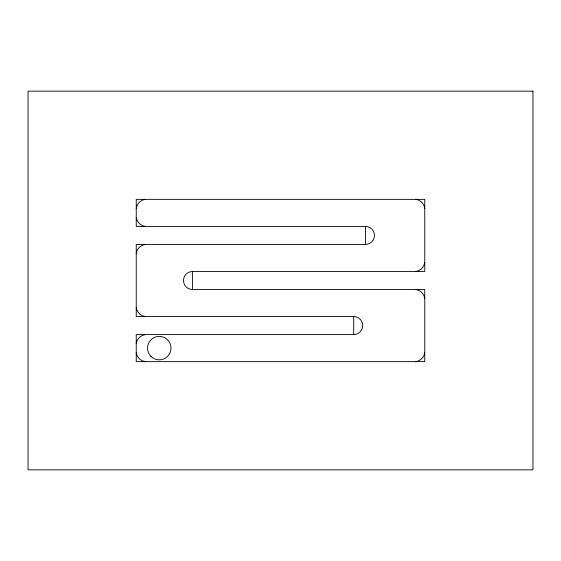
<?xml version="1.0" encoding="UTF-8"?>
<svg xmlns="http://www.w3.org/2000/svg" width="561" height="561" viewBox="0 0 561 561"><rect width="100%" height="100%" fill="white"/><g stroke="black" fill="none" stroke-linecap="round" stroke-linejoin="round"><path stroke-width="0.84" d="M365.428 226.406L136.246 226.406L136.246 199.358L424.754 199.358L424.754 271.482L192.5 271.482A9.018 9.018 0 0 0 183.489 280.5A9.018 9.018 0 0 0 192.5 289.518L424.754 289.518L424.754 361.642L136.246 361.642L136.246 334.594L353.711 334.594A9.018 9.018 0 0 0 362.729 325.583A9.018 9.018 0 0 0 353.711 316.565L136.246 316.565L136.246 244.435L365.428 244.435A9.018 9.018 0 0 0 374.446 235.417A9.018 9.018 0 0 0 365.428 226.406L365.428 244.435M353.711 316.565L353.711 334.594M192.5 271.482L192.5 289.518M145.257 361.642A10.477 10.477 0 0 1 136.246 352.631M136.246 343.613A10.477 10.477 0 0 1 145.257 334.594M145.257 316.565A10.477 10.477 0 0 1 136.246 307.547M136.246 253.453A10.477 10.477 0 0 1 145.257 244.435M145.257 226.406A10.477 10.477 0 0 1 136.246 217.388M136.246 208.369A10.477 10.477 0 0 1 145.257 199.358M415.743 199.358A10.477 10.477 0 0 1 424.754 208.369M424.754 262.471A10.477 10.477 0 0 1 415.743 271.482M415.743 289.518A10.477 10.477 0 0 1 424.754 298.529M424.754 352.631A10.477 10.477 0 0 1 415.743 361.642M532.95 91.163L28.05 91.163L28.05 469.838L532.95 469.838L532.95 91.163M150.993 356.41A11.718 11.718 0 0 0 170.6 351.151A11.718 11.718 0 0 0 156.246 336.796A11.718 11.718 0 0 0 150.993 356.41"/></g></svg>
